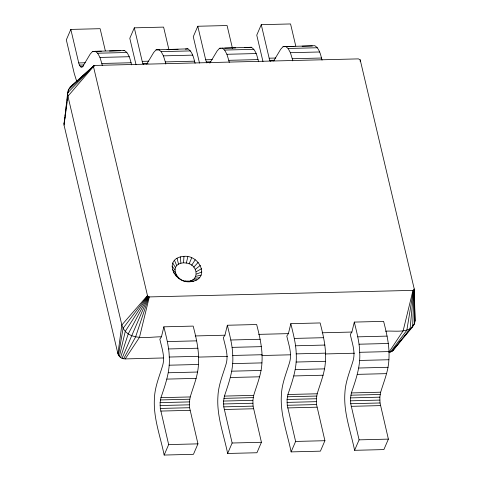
<?xml version="1.0" encoding="UTF-8"?>
<svg xmlns="http://www.w3.org/2000/svg" width="479" height="479" viewBox="0 0 479 479"><rect width="100%" height="100%" fill="white"/><g stroke="black" fill="none" stroke-linecap="round" stroke-linejoin="round"><path stroke-width="0.72" d="M164.153 455.05L168.656 444.59L160.297 408.443L160.118 402.635L160.938 397.672C165.393 384.547 170.195 371.135 169.267 357.041C169.021 346.742 166.225 336.785 163.878 326.828L193.175 326.097C196.408 338.629 199.396 351.436 198.45 364.471C197.989 375.77 193.42 386.248 190.235 396.941L189.415 401.911L189.594 407.713L197.953 443.859L193.45 454.32L164.153 455.05C160.357 436.159 153.052 417.484 154.454 397.911C154.921 386.595 159.501 376.099 162.686 365.387C165.195 356.621 161.686 347.694 159.854 339.204L161.453 336.785L163.878 326.828M227.633 453.469L232.135 443.009L223.777 406.863L223.591 401.061L224.417 396.091C228.872 382.966 233.674 369.554 232.74 355.46C232.501 345.161 229.704 335.21 227.357 325.247L256.654 324.522C259.881 337.048 262.875 349.856 261.929 362.89C261.468 374.189 256.9 384.673 253.714 395.361L252.894 400.33L253.074 406.132L261.432 442.285L256.93 452.745L227.633 453.469C223.837 434.585 216.532 415.904 217.933 396.331C218.394 385.014 222.974 374.518 226.166 363.806C228.675 355.047 225.166 346.113 223.334 337.623L224.932 335.204L227.357 325.247M291.106 451.895L295.615 441.434L287.25 405.282L287.071 399.48L287.897 394.51C292.352 381.392 297.148 367.98 296.22 353.879C295.974 343.581 293.178 333.629 290.831 323.672L320.128 322.942C323.361 335.468 326.349 348.275 325.409 361.31C324.942 372.608 320.379 383.092 317.194 393.786L316.368 398.75L316.547 404.557L324.912 440.704L320.403 451.164L291.106 451.895C287.316 433.004 280.011 414.329 281.407 394.756C281.874 383.44 286.454 372.937 289.639 362.226C292.154 353.466 288.645 344.539 286.807 336.042L288.406 333.624L290.831 323.672M354.586 450.314L359.088 439.854L350.73 403.707L350.55 397.899L351.37 392.936C355.825 379.811 360.627 366.399 359.699 352.304C359.454 342.006 356.657 332.049 354.31 322.092L383.607 321.361C386.84 333.887 389.828 346.694 388.888 359.735C388.421 371.033 383.853 381.512 380.667 392.205L379.847 397.169L380.027 402.977L388.385 439.123L383.883 449.583L354.586 450.314C350.79 431.423 343.491 412.748 344.886 393.175C345.353 381.859 349.933 371.363 353.119 360.651C355.628 351.885 352.119 342.958 350.287 334.462L351.885 332.049L354.31 322.092M360.166 61.324L360.196 59.845L358.448 58.881L94.776 65.437L93.758 65.862L70.102 87.124L68.395 89.812L67.653 92.914L64.024 125.061L117.936 353.825C118.798 356.957 122.055 358.939 125.205 358.915L163.303 357.969M414.006 289.939L412.641 326.792L392.792 350.718L391.738 351.58L388.882 352.358L403.156 330.773L412.994 290.364L414.006 289.939L414.239 288.969L360.196 59.845M186.056 281.424C175.206 280.107 169.261 263.953 183.547 262.803L183.96 256.343C200.282 254.702 211.065 280.137 189.947 281.76C173.626 283.406 162.848 257.965 183.96 256.343M413.736 290.16L410.078 328.887L391.738 351.58M64.408 120.936L63.917 123.696M64.599 119.457L64.887 117.229M65.072 115.75L65.36 113.529M65.545 112.044L65.833 109.823M66.024 108.338L66.306 106.116M66.593 103.895L66.785 102.41M67.066 100.189L67.258 98.704M68.018 92.776L68.395 89.812L93.758 65.862M64.024 125.061L67.928 96.219L67.653 92.914L93.579 66.15M117.936 353.825L121.84 324.984L67.928 96.219L93.501 66.479M413.389 290.31L406.845 330.247L390.403 352.143M118.457 355.179L123.109 328.265L147.568 295.956L93.531 66.832M119.361 356.43L125.294 331.294L147.801 296.279L147.568 295.956M183.547 262.803L186.349 263.049L187.852 256.684M185.056 280.868C199.707 284.023 199.276 264.33 186.349 263.049M414.269 289.322L415.083 321.002C412.904 334.558 394.87 330.342 385.577 331.211M412.994 290.364L149.316 296.92L139.479 337.33L125.205 358.915M120.576 357.49L128.246 333.863L148.119 296.555L147.801 296.279M149.316 296.92L148.903 296.884L135.587 336.994L123.6 358.777M189.109 263.899L191.684 257.864M148.903 296.884L148.496 296.758L122.019 358.292M105.332 50.792L100.123 28.686L70.826 29.417L66.324 39.877L74.221 73.395L76.089 79.436L77.065 81.244M168.979 49.93L163.602 27.105L134.306 27.836L129.803 38.296L136.018 64.683M232.459 48.349L227.082 25.531L197.785 26.255L193.276 36.715L199.498 63.102M295.771 46.056L290.561 23.95L261.259 24.68L256.756 35.141L262.971 61.528M146.706 64.12L153.723 52.433L156.088 49.852L187.93 48.852C192.726 51.983 193.666 58.145 195.097 63.282M209.814 63.156L217.203 50.858L219.568 48.271L251.409 47.271C256.205 50.403 257.145 56.57 258.576 61.701M273.665 60.965L280.676 49.277L283.047 46.697L314.889 45.697C319.679 48.822 320.619 54.989 322.05 60.126M392.792 350.718L400.911 340.539M191.642 265.3L195.198 259.81M404.617 336.007L406.006 334.306M406.934 333.168L408.324 331.468M409.246 330.336L410.641 328.636M411.563 327.504L414.347 324.103L414.191 289.651M93.824 66.545L94.776 65.437M147.436 295.603L121.84 324.984C126.995 341.994 148.586 336.731 161.453 336.785M131.617 64.863C130.186 59.725 129.246 53.558 124.456 50.433L92.609 51.433L90.244 54.013L82.861 66.318L82.017 67.234L81.107 67.335L79.394 65.09L78.724 62.935L70.826 29.417M193.761 267.156L198.144 262.384M88.04 71.724L89.1 70.688M92.794 67.054L94.381 65.491M77.592 80.556L70.102 87.124M78.688 79.562L94.034 65.641M195.336 269.336L200.33 265.414M196.258 271.695L201.605 268.689M196.456 274.072L201.881 271.988M195.923 276.311L201.138 275.09M123.181 50.564L124.456 50.433M185.385 49.121L187.93 48.852M251.409 47.271L244.47 47.655M194.69 278.245L199.432 277.784M92.609 51.433L101.398 51.211M109.457 51.014L120.445 50.738M156.088 49.852L159.016 49.78M167.075 49.582L178.062 49.307M219.568 48.271L221.035 48.235M224.693 48.145L235.68 47.876M283.047 46.697L294.028 46.421M302.087 46.224L312.344 45.966M95.159 51.157L97.674 53.217L126.971 52.492M158.633 49.582L161.154 51.642L190.45 50.912M222.112 48.002L224.627 50.061L253.93 49.331M285.592 46.421L288.107 48.481L317.403 47.75M97.674 53.217L99.961 57.444L129.258 56.714M161.154 51.642L163.435 55.863L192.732 55.133M224.627 50.061L226.914 54.283L256.211 53.552M288.107 48.481L290.394 52.702L319.691 51.977M78.724 62.935L85.316 62.767M134.306 27.836L142.203 61.354L148.795 61.192M197.785 26.255L205.683 59.773L212.275 59.612M261.259 24.68L269.156 58.199L275.748 58.031M99.961 57.444L101.823 63.479L131.12 62.755M163.435 55.863L165.303 61.905L194.6 61.174M226.914 54.283L228.782 60.324L258.079 59.594M290.394 52.702L292.256 58.743L321.553 58.019M79.394 65.09L83.789 64.982M142.203 61.354L142.868 63.509L147.999 63.384M205.683 59.773L206.347 61.935L210.742 61.821M269.156 58.199L269.827 60.354L274.222 60.246M80.209 66.599L83.136 66.527M195.21 335.947L224.932 335.204M258.684 334.366L288.406 333.624M322.163 332.785L351.885 332.049M167.351 341.581L196.653 340.85M230.83 340L260.127 339.27M294.31 338.419L323.606 337.695M357.789 336.845L387.086 336.114M168.65 348.946L197.947 348.215M232.123 347.365L261.42 346.64M295.603 345.79L324.9 345.06M359.082 344.209L388.379 343.479M169.267 357.041L198.563 356.31M232.74 355.46L262.037 354.729M296.22 353.879L325.516 353.155M359.699 352.304L388.996 351.574M198.408 357.094L227.537 356.37M261.899 355.514L290.286 354.813M325.391 353.939L354.52 353.215M169.153 365.202L198.45 364.471M232.632 363.621L261.929 362.89M296.112 362.04L325.409 361.31M359.585 360.459L388.888 359.735M168.327 372.758L197.623 372.033M231.806 371.183L261.103 370.453M295.28 369.602L324.582 368.872M358.759 368.022L388.056 367.291M166.848 379.105L196.145 378.374M230.327 377.524L259.624 376.799M293.807 375.949L323.103 375.219M357.28 374.368L386.577 373.638M160.938 397.672L190.235 396.941M224.417 396.091L253.714 395.361M287.897 394.51L317.194 393.786M351.37 392.936L380.667 392.205M160.411 399.935L189.708 399.211M223.891 398.36L253.187 397.63M287.364 396.78L316.667 396.049M350.844 395.199L380.14 394.468M160.118 402.635L189.415 401.911M223.591 401.061L252.894 400.33M287.071 399.48L316.368 398.75M350.55 397.899L379.847 397.169M160.076 405.551L189.373 404.821M223.555 403.971L252.852 403.246M287.035 402.396L316.332 401.665M350.508 400.815L379.805 400.085M160.297 408.443L189.594 407.713M223.777 406.863L253.074 406.132M287.25 405.282L316.547 404.557M350.73 403.707L380.027 402.977M160.758 411.072L190.055 410.341M224.238 409.491L253.535 408.767M287.717 407.916L317.014 407.186M351.191 406.336L380.488 405.605M168.656 444.59L197.953 443.859M232.135 443.009L261.432 442.285M295.615 441.434L324.912 440.704M359.088 439.854L388.385 439.123M192.845 279.754L196.875 279.88M190.516 280.736L193.642 281.233M178.715 278.299L179.769 278.616M187.864 281.113L189.947 281.76M175.769 275.724L177.643 276.76M148.119 296.555L148.496 296.758M173.584 272.695L176.068 274.581M172.308 269.42L175.152 272.222M172.033 266.114L174.955 269.845M172.769 263.013L175.488 267.611M269.827 60.354L270.372 61.36M206.347 61.935L206.892 62.935M142.868 63.509L143.413 64.515M174.482 260.325L176.715 265.671M177.038 258.229L178.559 264.163M292.256 58.743L292.753 60.851M228.782 60.324L229.273 62.432M165.303 61.905L165.8 64.012M101.823 63.479L102.32 65.587M180.272 256.87L180.888 263.187M415.083 321.002L414.575 305.913M414.239 288.969L414.491 301.489"/></g></svg>
